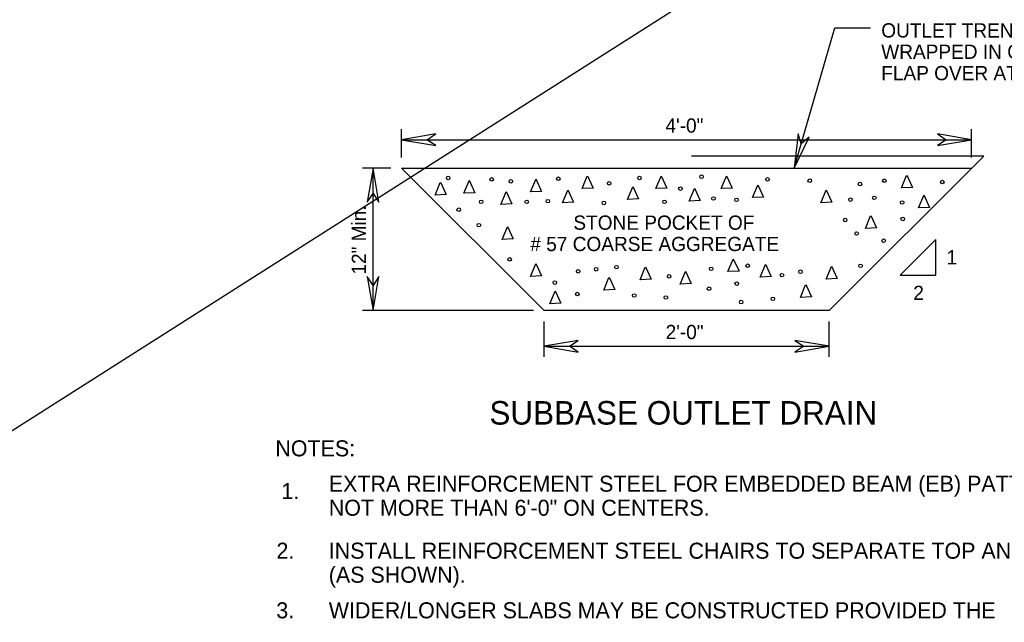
# Model space of a CAD drawing. Extents: x 212974.83 to 212977.76, y 620258.42 to 620260.25.
# Drawn here: x 212976.594 to 212977.362, y 620259.33 to 620259.801 of the extents above; entities that cross this region are included whole.
import ezdxf

# ---------------------------------------------------------------- set-up
doc = ezdxf.new("R2010")
doc.units = 0
for name, color, linetype in [('1', 7, 'Continuous'), ('10', 7, 'Continuous'), ('3', 7, 'Continuous'), ('5', 7, 'Continuous')]:
    doc.layers.add(name, color=color, linetype=linetype)

msp = doc.modelspace()

# ---------------------------------------------------------------- linework, layer by layer
at = {"layer": '1'}
for points in [[(212976.89233, 620259.70685), (212976.91891, 620259.70229), (212976.91208, 620259.70685), (212976.91891, 620259.7114)], [(212977.19842, 620259.68463), (212977.21021, 620259.70888), (212977.20393, 620259.70359), (212977.20145, 620259.71142)], [(212977.33677, 620259.70685), (212977.31019, 620259.7114), (212977.31702, 620259.70685), (212977.31019, 620259.70229)], [(212976.87011, 620259.68463), (212976.86556, 620259.65805), (212976.87011, 620259.66488), (212976.87467, 620259.65805)], [(212976.87011, 620259.57352), (212976.87467, 620259.6001), (212976.87011, 620259.59326), (212976.86556, 620259.6001)], [(212977.00344, 620259.54574), (212977.03002, 620259.54118), (212977.02319, 620259.54574), (212977.03002, 620259.5503)], [(212977.00344, 620259.54574), (212977.03002, 620259.54118), (212977.02319, 620259.54574), (212977.03002, 620259.5503)], [(212977.22566, 620259.54574), (212977.19908, 620259.5503), (212977.20592, 620259.54574), (212977.19908, 620259.54118)]]:
    msp.add_lwpolyline(points, close=True, dxfattribs=at)
at = {"layer": '10'}
for points in [[(212976.99701, 620259.67626), (212977.00147, 620259.66656), (212976.99285, 620259.66616), (212976.99691, 620259.67596)], [(212977.03715, 620259.67884), (212977.0416, 620259.66913), (212977.03299, 620259.66874), (212977.03705, 620259.67854)], [(212977.09478, 620259.67884), (212977.09923, 620259.66913), (212977.09062, 620259.66874), (212977.09468, 620259.67854)], [(212977.14572, 620259.67884), (212977.15018, 620259.66913), (212977.14156, 620259.66874), (212977.14562, 620259.67854)], [(212977.2862, 620259.67935), (212977.29065, 620259.66965), (212977.28204, 620259.66925), (212977.2861, 620259.67905)], [(212976.92252, 620259.67378), (212976.92697, 620259.66408), (212976.91836, 620259.66369), (212976.92242, 620259.67349)], [(212976.94504, 620259.67523), (212976.9495, 620259.66553), (212976.94088, 620259.66513), (212976.94494, 620259.67493)], [(212977.02191, 620259.66782), (212977.02637, 620259.65811), (212977.01775, 620259.65772), (212977.02182, 620259.66752)], [(212977.07264, 620259.67049), (212977.0771, 620259.66078), (212977.06848, 620259.66039), (212977.07254, 620259.67019)], [(212977.1207, 620259.66915), (212977.12515, 620259.65945), (212977.11654, 620259.65905), (212977.1206, 620259.66885)], [(212977.17009, 620259.67182), (212977.17455, 620259.66212), (212977.16593, 620259.66172), (212977.16999, 620259.67152)], [(212977.22349, 620259.66782), (212977.22794, 620259.65811), (212977.21933, 620259.65772), (212977.22339, 620259.66752)], [(212976.97386, 620259.66648), (212976.97831, 620259.65678), (212976.9697, 620259.65638), (212976.97376, 620259.66618)], [(212977.29958, 620259.66381), (212977.30403, 620259.65411), (212977.29542, 620259.65371), (212977.29948, 620259.66351)], [(212977.25819, 620259.64778), (212977.26265, 620259.63808), (212977.25403, 620259.63769), (212977.2581, 620259.64749)], [(212976.97489, 620259.6392), (212976.97934, 620259.62949), (212976.97073, 620259.6291), (212976.97479, 620259.6389)], [(212977.15099, 620259.61407), (212977.15545, 620259.60436), (212977.14683, 620259.60397), (212977.15089, 620259.61377)], [(212976.99701, 620259.61037), (212977.00147, 620259.60067), (212976.99285, 620259.60027), (212976.99691, 620259.61007)], [(212977.08243, 620259.6078), (212977.08689, 620259.59809), (212977.07827, 620259.5977), (212977.08233, 620259.6075)], [(212977.17608, 620259.60985), (212977.18054, 620259.60015), (212977.17192, 620259.59976), (212977.17598, 620259.60956)], [(212977.22754, 620259.60831), (212977.23199, 620259.59861), (212977.22338, 620259.59821), (212977.22744, 620259.60801)], [(212977.05405, 620259.59963), (212977.0585, 620259.58993), (212977.04989, 620259.58953), (212977.05395, 620259.59933)], [(212977.11372, 620259.60435), (212977.11817, 620259.59464), (212977.10956, 620259.59425), (212977.11362, 620259.60405)], [(212977.20747, 620259.5939), (212977.21193, 620259.58419), (212977.20331, 620259.5838), (212977.20737, 620259.5936)], [(212977.01209, 620259.58904), (212977.01655, 620259.57934), (212977.00793, 620259.57895), (212977.01199, 620259.58875)]]:
    msp.add_lwpolyline(points, dxfattribs=at)
for centre in [(212976.92863, 620259.67698), (212976.96259, 620259.67595), (212976.97751, 620259.6744), (212977.01456, 620259.67646), (212977.07785, 620259.67698), (212977.12622, 620259.67801), (212977.17768, 620259.67595), (212977.21061, 620259.67492), (212977.26875, 620259.67492), (212977.05418, 620259.67286), (212977.10975, 620259.66874), (212977.24971, 620259.67234), (212977.31404, 620259.67389), (212977.00632, 620259.65896), (212977.13548, 620259.66102), (212977.15349, 620259.65999), (212977.24239, 620259.66015), (212977.26094, 620259.6616), (212976.93686, 620259.65227), (212976.95435, 620259.65844), (212976.98986, 620259.65844), (212977.05002, 620259.6576), (212977.0974, 620259.65844), (212977.28265, 620259.65793), (212977.23825, 620259.64424), (212977.28316, 620259.64506), (212976.95258, 620259.64024), (212977.24714, 620259.63373), (212977.26824, 620259.62807), (212976.9766, 620259.61353), (212977.04407, 620259.60584), (212977.05984, 620259.60748), (212977.13369, 620259.60615), (212977.16218, 620259.60861), (212977.25023, 620259.60851), (212977.03, 620259.60418), (212977.101, 620259.60027), (212977.18893, 620259.60123), (212977.2034, 620259.60388), (212977.01178, 620259.59545), (212977.13212, 620259.59064), (212977.15367, 620259.59464), (212977.02936, 620259.5865), (212977.07373, 620259.58534), (212977.09843, 620259.5838), (212977.18179, 620259.58277), (212977.15709, 620259.5802)]:
    msp.add_circle(centre, 0.00139, dxfattribs=at)
at = {"layer": '5'}
for p, q in [((212974.98381, 620258.45885), (212977.73376, 620260.20882)), ((212977.19842, 620259.68463), (212977.23025, 620259.79431)), ((212977.23025, 620259.79431), (212977.25803, 620259.79431)), ((212976.89233, 620259.69296), (212976.89233, 620259.71518)), ((212977.33677, 620259.69296), (212977.33677, 620259.71518)), ((212976.89233, 620259.70685), (212977.33677, 620259.70685)), ((212977.34625, 620259.69411), (212977.11848, 620259.69411)), ((212977.34625, 620259.69411), (212977.22566, 620259.57352)), ((212976.884, 620259.68463), (212976.86178, 620259.68463)), ((212976.87011, 620259.57352), (212976.87011, 620259.68463)), ((212976.89233, 620259.68463), (212977.33677, 620259.68463)), ((212977.00344, 620259.57352), (212976.89233, 620259.68463)), ((212977.28122, 620259.60129), (212977.30899, 620259.62907)), ((212977.30899, 620259.60129), (212977.30899, 620259.62907)), ((212977.28122, 620259.60129), (212977.30899, 620259.60129)), ((212976.99511, 620259.57352), (212976.86178, 620259.57352)), ((212977.22566, 620259.57352), (212977.00344, 620259.57352)), ((212977.00344, 620259.53741), (212977.00344, 620259.56518)), ((212977.22566, 620259.53741), (212977.22566, 620259.56518)), ((212977.00344, 620259.54574), (212977.22566, 620259.54574))]:
    msp.add_line(p, q, dxfattribs=at)

# ---------------------------------------------------------------- texts
at = {"layer": '3'}
for s, height, p in [('OUTLET TRENCH', 0.0111109, (212977.26636, 620259.78667)), ('WRAPPED IN GEOTEXTILE', 0.0111109, (212977.26636, 620259.77001)), ("FLAP OVER AT TOP, 1' MIN.", 0.0111109, (212977.26636, 620259.75334)), ('EXTRA REINFORCEMENT STEEL FOR EMBEDDED BEAM (EB) PATTERN TO BE SPACED', 0.0124998, (212976.83551, 620259.43224)), ('1.', 0.0125, (212976.7985, 620259.4265)), ('NOT MORE THAN 6\'-0" ON CENTERS.', 0.0124998, (212976.83551, 620259.41349)), ('2.', 0.0125, (212976.79471, 620259.37997)), ('INSTALL REINFORCEMENT STEEL CHAIRS TO SEPARATE TOP AND BOTTOM MATS', 0.0124998, (212976.83551, 620259.37997)), ('(AS SHOWN).', 0.0124998, (212976.83551, 620259.36123)), ('3.', 0.0125, (212976.79458, 620259.33345)), ('WIDER/LONGER SLABS MAY BE CONSTRUCTED PROVIDED THE', 0.0124998, (212976.83551, 620259.33345))]:
    msp.add_text(s, height=height, dxfattribs=at).set_placement(p)
at = {"layer": '5'}
for s, height, p in [('4\'-0"', 0.011111, (212977.09807, 620259.7124)), ('STONE POCKET OF', 0.0111109, (212977.02625, 620259.63666)), ('# 57 COARSE AGGREGATE', 0.0111109, (212976.99268, 620259.61999)), ('1', 0.01111, (212977.31733, 620259.60963)), ('2', 0.01111, (212977.29133, 620259.58185)), ('2\'-0"', 0.011111, (212977.0982, 620259.5513)), ('SUBBASE OUTLET DRAIN', 0.0183332, (212976.96078, 620259.48463)), ('NOTES:', 0.0125, (212976.79384, 620259.45983))]:
    msp.add_text(s, height=height, dxfattribs=at).set_placement(p)
msp.add_text('12" Min.', height=0.011111, rotation=90, dxfattribs=at).set_placement((212976.86456, 620259.60169))

doc.saveas('drawing.dxf')
